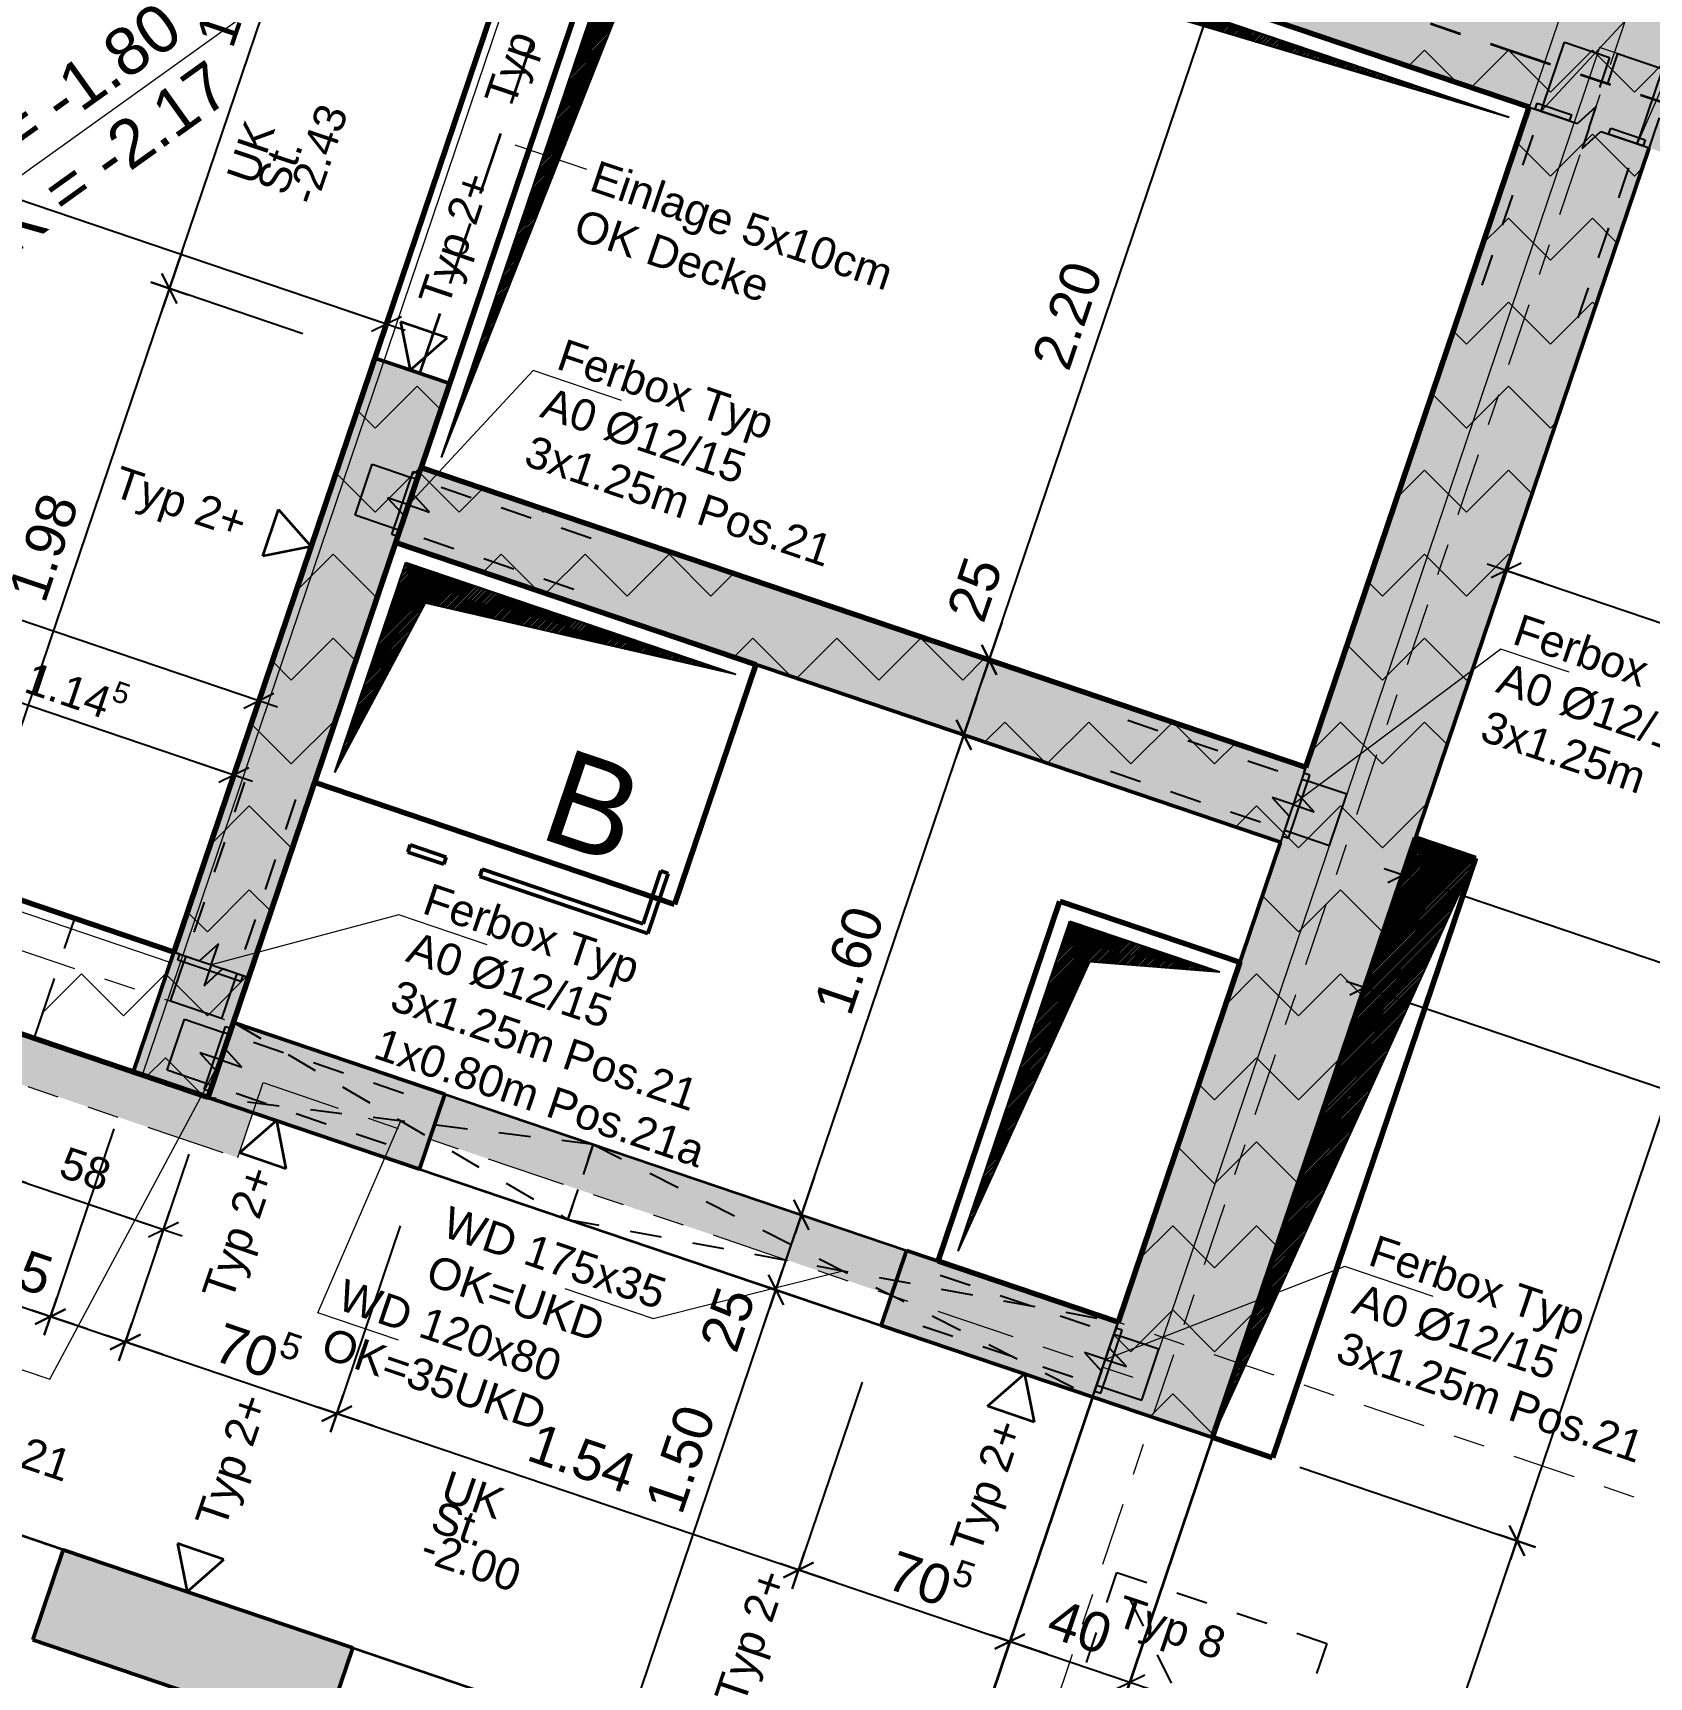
# Model space of a CAD drawing. Header units: metres. Extents: x 2661608 to 2661648.6, y 1209464.3 to 1209501.1.
# Drawn here: x 2661626.18 to 2661631.29, y 1209485.94 to 1209491.13 of the extents above; entities that cross this region are included whole.
import ezdxf

# ---------------------------------------------------------------- set-up
doc = ezdxf.new("R2010")
doc.units = ezdxf.units.M
doc.header["$PDMODE"] = 65
for name, pattern in [('AUSGEZOGEN', [0]), ('GETRENNT2_S6', [0.3, 0.2, -0.1]), ('PHANTOM2_S8', [0.3, 0.2, -0.05, 0, -0.05]), ('PUNKT2_S9', [0.4, 0.25, -0.05, 0, -0.05, 0, -0.05]), ('STRICHLINIE_S4', [0.1, 0.05, -0.05]), ('VERDECKT2_S2', [0.025, 0, -0.025])]:
    doc.linetypes.add(name, pattern=pattern)
for name, color, linetype, lineweight in [('TB_639', 7, 'AUSGEZOGEN', 25), ('TB_640', 7, 'AUSGEZOGEN', 25), ('TB_641', 7, 'AUSGEZOGEN', 25), ('TB_642', 7, 'AUSGEZOGEN', 25), ('TB_643', 7, 'AUSGEZOGEN', 25), ('TB_645', 7, 'AUSGEZOGEN', 25), ('TB_646', 7, 'AUSGEZOGEN', 25), ('TB_649', 7, 'AUSGEZOGEN', 25), ('TB_651', 7, 'AUSGEZOGEN', 25)]:
    doc.layers.add(name, color=color, linetype=linetype, lineweight=lineweight)
doc.styles.add('ARIAL', font='arial.ttf')
doc.styles.add('MtXpl_Arial', font='arial.ttf')
pattern_1 = [(45, (0, 0), (-0.007071067811865, 0.007071067811865), []), (45, (-0.003536, 0.003536), (-0.007071067811865, 0.007071067811865), [])]
pattern_2 = [(45, (-1e-16, 0.53033), (0, 0.265165042945), [0.1875, -0.1875]), (135, (-1e-16, 0.53033), (-0.265165042945, 0), [0.1875, -0.1875])]

# ---------------------------------------------------------------- blocks, each defined once
blk = doc.blocks.new('ALL_ML_STRICH')
at = {"color": 0, "linetype": 'ByBlock', "lineweight": -2}
for p, q in [((0, -0.5), (0, 0.5)), ((-1, 0), (0.5, 0)), ((-0.3, -0.3), (0.3, 0.3))]:
    blk.add_line(p, q, dxfattribs=at)

msp = doc.modelspace()

# ---------------------------------------------------------------- hatches: boundary and pattern name
at = {"layer": 'TB_639', "linetype": 'AUSGEZOGEN', "lineweight": 18, "transparency": 33554687}
msp.add_hatch(color=254, dxfattribs=at).paths.add_polyline_path([(2661620.6801, 1209494.3627), (2661627.8787, 1209491.9255), (2661627.7568, 1209491.5655), (2661627.9936, 1209491.4854), (2661628.1155, 1209491.8453), (2661630.9096, 1209490.8993), (2661630.9096, 1209490.8993), (2661631.2885, 1209490.771), (2661631.2885, 1209490.771), (2661634.1301, 1209489.8089), (2661634.2583, 1209490.1878), (2661620.8083, 1209494.7416)])
at = {"layer": 'TB_639', "linetype": 'AUSGEZOGEN', "lineweight": 35, "transparency": 33554687}
for points in [[(2661630.9096, 1209490.8993), (2661630.2041, 1209488.8155), (2661627.4099, 1209489.7615), (2661627.4997, 1209490.0267), (2661627.2629, 1209490.1069), (2661626.4997, 1209487.8526), (2661627.4042, 1209487.5463), (2661627.4844, 1209487.7831), (2661626.8167, 1209488.0092), (2661627.3298, 1209489.5247), (2661630.124, 1209488.5787), (2661629.6108, 1209487.0632), (2661628.9431, 1209487.2892), (2661628.8629, 1209487.0525), (2661629.9095, 1209486.6981), (2661630.0378, 1209487.077), (2661631.2885, 1209490.771)], [(2661626.1829, 1209486.0595), (2661627.097, 1209485.75), (2661627.1932, 1209486.0341), (2661626.2791, 1209486.3436)]]:
    msp.add_hatch(color=254, dxfattribs=at).paths.add_polyline_path(points)
at = {"layer": 'TB_640', "linetype": 'AUSGEZOGEN', "lineweight": 35, "transparency": 33554687}
for color, points in [(254, [(2661616.1958, 1209491.6579), (2661616.1477, 1209491.5159), (2661618.8282, 1209490.6083), (2661618.732, 1209490.3241), (2661626.8305, 1209487.5822), (2661626.9106, 1209487.819), (2661629.7048, 1209486.873), (2661631.1319, 1209491.0879), (2661644.8519, 1209486.4427), (2661644.9, 1209486.5848), (2661631.0379, 1209491.2781), (2661629.6108, 1209487.0632), (2661626.8167, 1209488.0092), (2661626.7365, 1209487.7724), (2661618.9222, 1209490.4181), (2661619.0184, 1209490.7023)]), (81, [(2661627.4837, 1209489.9793), (2661627.4997, 1209490.0267), (2661627.2629, 1209490.1069), (2661626.4997, 1209487.8526), (2661627.4042, 1209487.5463), (2661627.4203, 1209487.5937), (2661626.5631, 1209487.8839), (2661627.2943, 1209490.0435)]), (81, [(2661628.8629, 1209487.0525), (2661629.9095, 1209486.6981), (2661629.9256, 1209486.7454), (2661628.8789, 1209487.0998)]), (81, [(2661626.2791, 1209486.3436), (2661626.2631, 1209486.2963), (2661627.1771, 1209485.9868), (2661627.1932, 1209486.0341)])]:
    msp.add_hatch(color=color, dxfattribs=at).paths.add_polyline_path(points)
at = {"layer": 'TB_642', "linetype": 'AUSGEZOGEN', "lineweight": 25, "transparency": 33554687}
h = msp.add_hatch(dxfattribs=at)
h.set_pattern_fill('SCHRAFFUR_199', scale=0.05, style=0, pattern_type=2)
h.set_pattern_definition(pattern_1)
h.paths.add_polyline_path([(2661628.2094, 1209491.6551), (2661630.8463, 1209490.8679), (2661628.1468, 1209491.7819), (2661627.4733, 1209489.7928)], flags=0)
at = {"layer": 'TB_646', "linetype": 'AUSGEZOGEN', "lineweight": 18, "transparency": 33554687}
h = msp.add_hatch(dxfattribs=at)
h.set_pattern_fill('MUSTER', scale=0.1875, angle=45, style=0, pattern_type=2)
h.set_pattern_definition(pattern_2)
h.paths.add_polyline_path([(2661628.0069, 1209492.3043), (2661627.7568, 1209491.5655), (2661627.9936, 1209491.4854), (2661628.1155, 1209491.8453), (2661630.9096, 1209490.8993), (2661630.7878, 1209490.5393), (2661631.1667, 1209490.411), (2661631.4168, 1209491.1499)], flags=0)
h = msp.add_hatch(dxfattribs=at)
h.set_pattern_fill('MUSTER', scale=0.1875, angle=45, style=0, pattern_type=2)
h.set_pattern_definition(pattern_2)
h.paths.add_polyline_path([(2661630.2041, 1209488.8155), (2661627.4099, 1209489.7615), (2661627.4997, 1209490.0267), (2661627.2629, 1209490.1069), (2661626.628, 1209488.2315), (2661626.3154, 1209488.3373), (2661626.1871, 1209487.9584), (2661626.7365, 1209487.7724), (2661627.3298, 1209489.5247), (2661630.124, 1209488.5787), (2661629.5307, 1209486.8264), (2661629.9095, 1209486.6981), (2661631.1667, 1209490.411), (2661630.7878, 1209490.5393)], flags=0)
at = {"layer": 'TB_651', "linetype": 'AUSGEZOGEN', "lineweight": 25, "transparency": 33554687}
h = msp.add_hatch(dxfattribs=at)
h.set_pattern_fill('SCHRAFFUR_199', scale=0.05, style=0, pattern_type=2)
h.set_pattern_definition(pattern_1)
h.paths.add_polyline_path([(2661627.4237, 1209489.3345), (2661628.403, 1209489.1085), (2661627.3611, 1209489.4613), (2661627.1366, 1209488.7983)], flags=0)
h = msp.add_hatch(dxfattribs=at)
h.set_pattern_fill('SCHRAFFUR_199', scale=0.05, style=0, pattern_type=2)
h.set_pattern_definition(pattern_1)
h.paths.add_polyline_path([(2661629.9096, 1209486.6981), (2661630.7404, 1209488.5283), (2661630.5509, 1209488.5925)], flags=0)
h = msp.add_hatch(dxfattribs=at)
h.set_pattern_fill('SCHRAFFUR_199', scale=0.05, style=0, pattern_type=2)
h.set_pattern_definition(pattern_1)
h.paths.add_polyline_path([(2661629.5213, 1209488.202), (2661629.9323, 1209488.1685), (2661629.4587, 1209488.3288), (2661629.1059, 1209487.2869)], flags=0)

# ---------------------------------------------------------------- linework, layer by layer
at = {"layer": 'DEFPOINTS', "color": 7, "linetype": 'AUSGEZOGEN', "lineweight": 25, "transparency": 16777216}
for p in [(2661627.5458, 1209490.9423), (2661627.489, 1209490.7747), (2661630.8435, 1209490.7038), (2661630.8435, 1209490.7038), (2661631.2276, 1209490.591), (2661631.2276, 1209490.591), (2661626.6143, 1209490.3265), (2661627.3326, 1209490.3126), (2661630.6981, 1209490.2745), (2661627.2629, 1209490.1069), (2661627.2629, 1209490.1069), (2661628.7021, 1209489.324), (2661628.7021, 1209489.324), (2661629.2038, 1209489.1541), (2661626.9155, 1209489.0806), (2661628.6106, 1209489.091), (2661628.6106, 1209489.091), (2661629.1236, 1209488.9173), (2661630.5802, 1209488.6788), (2661630.5108, 1209488.474), (2661626.6977, 1209488.4375), (2661630.3906, 1209488.1188), (2661630.3553, 1209488.0147), (2661626.1871, 1209487.9584), (2661626.1871, 1209487.9584), (2661626.4997, 1209487.8526), (2661626.4997, 1209487.8526), (2661626.4997, 1209487.8526), (2661626.7365, 1209487.7724), (2661626.7365, 1209487.7724), (2661626.7365, 1209487.7724), (2661627.4042, 1209487.5463), (2661627.4042, 1209487.5463), (2661628.6105, 1209487.4019), (2661628.9431, 1209487.2892), (2661628.9431, 1209487.2892), (2661628.5303, 1209487.1651), (2661626.2382, 1209487.0804), (2661628.8629, 1209487.0525), (2661628.8629, 1209487.0525), (2661628.8629, 1209487.0525), (2661628.8629, 1209487.0525), (2661626.475, 1209487.0002), (2661627.1428, 1209486.7741), (2661629.9095, 1209486.6981), (2661629.9095, 1209486.6981), (2661629.385, 1209486.3962), (2661629.385, 1209486.3962), (2661630.8709, 1209486.3726), (2661628.6015, 1209486.2803), (2661629.7089, 1209486.1054), (2661629.2692, 1209486.0542)]:
    msp.add_point(p, dxfattribs=at)
at = {"layer": 'DEFPOINTS', "color": 5, "linetype": 'AUSGEZOGEN', "lineweight": 25, "transparency": 16777216}
for p in [(2661630.8366, 1209489.4362), (2661630.8072, 1209489.3494)]:
    msp.add_point(p, dxfattribs=at)
at = {"layer": 'TB_640', "color": 191, "linetype": 'AUSGEZOGEN', "lineweight": 13, "transparency": 33554687}
for p, q in [((2661631.0379, 1209491.2781), (2661629.6108, 1209487.0632)), ((2661631.1319, 1209491.0879), (2661629.7048, 1209486.873)), ((2661644.8519, 1209486.4427), (2661631.1319, 1209491.0879))]:
    msp.add_line(p, q, dxfattribs=at)
at = {"layer": 'TB_640', "color": 7, "linetype": 'PUNKT2_S9', "lineweight": 13, "transparency": 33554687}
for p, q in [((2661618.9222, 1209490.4181), (2661626.7365, 1209487.7724)), ((2661618.732, 1209490.3241), (2661626.8305, 1209487.5822)), ((2661626.7365, 1209487.7724), (2661626.8167, 1209488.0092)), ((2661626.8305, 1209487.5822), (2661626.9106, 1209487.819)), ((2661626.9106, 1209487.819), (2661629.7048, 1209486.873))]:
    msp.add_line(p, q, dxfattribs=at)
at = {"layer": 'TB_641', "color": 7, "linetype": 'AUSGEZOGEN', "lineweight": 18, "transparency": 33554687}
for p, q in [((2661627.9071, 1209491.9158), (2661626.5281, 1209487.843)), ((2661626.6167, 1209488.1983), (2661623.9173, 1209489.1123))]:
    msp.add_line(p, q, dxfattribs=at)
at = {"layer": 'TB_641', "color": 7, "linetype": 'AUSGEZOGEN', "lineweight": 50, "transparency": 33554687}
for p, q in [((2661628.1155, 1209491.8453), (2661630.9096, 1209490.8993)), ((2661630.9096, 1209490.8993), (2661630.2041, 1209488.8155)), ((2661630.0378, 1209487.077), (2661631.2885, 1209490.771)), ((2661627.2629, 1209490.1069), (2661626.628, 1209488.2315)), ((2661627.2629, 1209490.1069), (2661627.3292, 1209490.0844)), ((2661627.3292, 1209490.0844), (2661627.4997, 1209490.0267)), ((2661627.4099, 1209489.7615), (2661627.4997, 1209490.0267)), ((2661630.2041, 1209488.8155), (2661627.4099, 1209489.7615)), ((2661626.8167, 1209488.0092), (2661627.3298, 1209489.5247)), ((2661627.3298, 1209489.5247), (2661630.124, 1209488.5787)), ((2661630.124, 1209488.5787), (2661629.6108, 1209487.0632)), ((2661626.4997, 1209487.8526), (2661626.628, 1209488.2315)), ((2661626.4997, 1209487.8526), (2661626.628, 1209488.2315)), ((2661626.8167, 1209488.0092), (2661627.4844, 1209487.7831)), ((2661627.4042, 1209487.5463), (2661626.4997, 1209487.8526)), ((2661627.4844, 1209487.7831), (2661627.4042, 1209487.5463)), ((2661628.9431, 1209487.2892), (2661628.8629, 1209487.0525)), ((2661629.6108, 1209487.0632), (2661628.9431, 1209487.2892)), ((2661629.9095, 1209486.6981), (2661630.0378, 1209487.077)), ((2661628.8629, 1209487.0525), (2661629.9095, 1209486.6981)), ((2661629.2395, 1209486.925), (2661629.3153, 1209486.8993)), ((2661626.1829, 1209486.0595), (2661626.2791, 1209486.3436)), ((2661627.1932, 1209486.0341), (2661626.2791, 1209486.3436)), ((2661626.1829, 1209486.0595), (2661627.097, 1209485.75)), ((2661627.1932, 1209486.0341), (2661627.097, 1209485.75))]:
    msp.add_line(p, q, dxfattribs=at)
at = {"layer": 'TB_641', "color": 7, "linetype": 'AUSGEZOGEN', "lineweight": 35, "transparency": 33554687}
for p, q in [((2661627.7568, 1209491.5655), (2661627.2629, 1209490.1069)), ((2661627.9936, 1209491.4854), (2661627.4997, 1209490.0267)), ((2661627.4918, 1209490.1711), (2661627.3446, 1209490.221)), ((2661627.3446, 1209490.221), (2661627.3752, 1209490.0689)), ((2661627.3752, 1209490.0689), (2661627.4918, 1209490.1711)), ((2661626.9095, 1209489.4815), (2661626.9593, 1209489.6288)), ((2661626.9593, 1209489.6288), (2661627.0616, 1209489.5121)), ((2661627.0616, 1209489.5121), (2661626.9095, 1209489.4815)), ((2661627.4844, 1209487.7831), (2661628.9431, 1209487.2892)), ((2661626.8353, 1209487.5972), (2661626.952, 1209487.6994)), ((2661626.952, 1209487.6994), (2661626.9825, 1209487.5474)), ((2661626.9825, 1209487.5474), (2661626.8353, 1209487.5972)), ((2661627.4042, 1209487.5463), (2661628.8629, 1209487.0525)), ((2661629.1986, 1209486.7971), (2661629.3153, 1209486.8993)), ((2661629.3153, 1209486.8993), (2661629.3458, 1209486.7472)), ((2661629.5307, 1209486.8264), (2661629.0496, 1209485.4056)), ((2661629.3458, 1209486.7472), (2661629.1986, 1209486.7971)), ((2661626.2791, 1209486.3436), (2661625.3035, 1209486.6739)), ((2661629.9095, 1209486.6981), (2661629.4285, 1209485.2773)), ((2661626.7866, 1209486.3135), (2661626.6393, 1209486.3634)), ((2661626.6393, 1209486.3634), (2661626.6699, 1209486.2113)), ((2661626.6699, 1209486.2113), (2661626.7866, 1209486.3135)), ((2661627.1932, 1209486.0341), (2661628.1688, 1209485.7038))]:
    msp.add_line(p, q, dxfattribs=at)
at = {"layer": 'TB_641', "color": 7, "linetype": 'GETRENNT2_S6', "lineweight": 35, "transparency": 33554687}
msp.add_line((2661627.405, 1209490.0588), (2661627.8989, 1209491.5174), dxfattribs=at)
at = {"layer": 'TB_641', "color": 7, "linetype": 'AUSGEZOGEN', "lineweight": 25, "transparency": 33554687}
for p, q in [((2661630.9539, 1209490.9054), (2661631.0213, 1209491.1043)), ((2661631.0213, 1209491.1043), (2661631.1634, 1209491.0562)), ((2661631.1887, 1209491.0687), (2661631.1567, 1209490.974)), ((2661631.1887, 1209491.0687), (2661631.3308, 1209491.0206)), ((2661631.1634, 1209491.0562), (2661631.1313, 1209490.9615)), ((2661631.3308, 1209491.0206), (2661631.257, 1209490.8027)), ((2661630.9286, 1209490.8928), (2661630.935, 1209490.9118)), ((2661630.935, 1209490.9118), (2661631.0439, 1209490.8749)), ((2661630.9096, 1209490.8993), (2661631.0625, 1209490.8475)), ((2661631.0375, 1209490.856), (2661630.9286, 1209490.8928)), ((2661631.0375, 1209490.856), (2661631.0439, 1209490.8749)), ((2661631.1215, 1209490.9014), (2661631.0625, 1209490.8475)), ((2661631.0991, 1209490.8351), (2661631.1215, 1209490.9014)), ((2661631.0991, 1209490.8351), (2661631.0766, 1209490.7688)), ((2661631.0766, 1209490.7688), (2661631.1357, 1209490.8227)), ((2661631.1357, 1209490.8227), (2661631.2885, 1209490.771)), ((2661631.1607, 1209490.8143), (2661631.1671, 1209490.8332)), ((2661631.2696, 1209490.7774), (2661631.1607, 1209490.8143)), ((2661631.1671, 1209490.8332), (2661631.276, 1209490.7963)), ((2661631.276, 1209490.7963), (2661631.2696, 1209490.7774)), ((2661627.2005, 1209489.6107), (2661627.255, 1209489.7717)), ((2661627.255, 1209489.7717), (2661627.3782, 1209489.73)), ((2661627.3172, 1209489.5501), (2661627.3846, 1209489.749)), ((2661627.4035, 1209489.7425), (2661627.3298, 1209489.5247)), ((2661627.4099, 1209489.7615), (2661627.3822, 1209489.6797)), ((2661627.3846, 1209489.749), (2661627.4035, 1209489.7425)), ((2661627.4035, 1209489.7425), (2661627.4099, 1209489.7615)), ((2661627.3698, 1209489.6431), (2661627.3035, 1209489.6655)), ((2661627.3035, 1209489.6655), (2661627.3575, 1209489.6065)), ((2661627.4362, 1209489.6206), (2661627.3822, 1209489.6797)), ((2661627.3698, 1209489.6431), (2661627.4362, 1209489.6206)), ((2661627.3236, 1209489.569), (2661627.2005, 1209489.6107)), ((2661627.3575, 1209489.6065), (2661627.3298, 1209489.5247)), ((2661627.3362, 1209489.5436), (2661627.3172, 1209489.5501)), ((2661630.1977, 1209488.7965), (2661630.124, 1209488.5787)), ((2661630.1493, 1209488.5912), (2661630.2167, 1209488.7901)), ((2661630.2041, 1209488.8155), (2661630.1764, 1209488.7336)), ((2661630.1977, 1209488.7965), (2661630.2041, 1209488.8155)), ((2661630.2167, 1209488.7901), (2661630.1977, 1209488.7965)), ((2661630.2303, 1209488.6746), (2661630.1764, 1209488.7336)), ((2661630.3334, 1209488.7295), (2661630.2102, 1209488.7711)), ((2661630.2789, 1209488.5684), (2661630.3334, 1209488.7295)), ((2661630.164, 1209488.6971), (2661630.0977, 1209488.7195)), ((2661630.0977, 1209488.7195), (2661630.1517, 1209488.6605)), ((2661630.164, 1209488.6971), (2661630.2303, 1209488.6746)), ((2661630.1517, 1209488.6605), (2661630.124, 1209488.5787)), ((2661630.1304, 1209488.5976), (2661630.1493, 1209488.5912)), ((2661630.1557, 1209488.6101), (2661630.2789, 1209488.5684)), ((2661626.6469, 1209488.225), (2661626.628, 1209488.2315)), ((2661626.628, 1209488.2315), (2661626.7098, 1209488.2038)), ((2661626.6405, 1209488.2061), (2661626.6469, 1209488.225)), ((2661626.6469, 1209488.225), (2661626.8648, 1209488.1513)), ((2661626.7688, 1209488.2577), (2661626.7098, 1209488.2038)), ((2661626.7464, 1209488.1914), (2661626.7688, 1209488.2577)), ((2661626.6177, 1209488.0765), (2661626.6594, 1209488.1997)), ((2661626.8394, 1209488.1387), (2661626.6405, 1209488.2061)), ((2661626.7464, 1209488.1914), (2661626.7239, 1209488.1251)), ((2661626.7239, 1209488.1251), (2661626.783, 1209488.179)), ((2661626.783, 1209488.179), (2661626.8648, 1209488.1513)), ((2661626.8458, 1209488.1577), (2661626.8394, 1209488.1387)), ((2661626.8205, 1209488.1452), (2661626.7788, 1209488.022)), ((2661626.7788, 1209488.022), (2661626.6177, 1209488.0765)), ((2661626.6072, 1209487.8584), (2661626.6618, 1209488.0194)), ((2661626.6618, 1209488.0194), (2661626.7849, 1209487.9777)), ((2661626.8167, 1209488.0092), (2661626.789, 1209487.9274)), ((2661626.8102, 1209487.9903), (2661626.8167, 1209488.0092)), ((2661626.724, 1209487.7978), (2661626.7913, 1209487.9967)), ((2661626.8102, 1209487.9903), (2661626.7365, 1209487.7724)), ((2661626.7913, 1209487.9967), (2661626.8102, 1209487.9903)), ((2661626.7766, 1209487.8908), (2661626.7103, 1209487.9133)), ((2661626.7103, 1209487.9133), (2661626.7642, 1209487.8542)), ((2661626.8429, 1209487.8684), (2661626.789, 1209487.9274)), ((2661626.7304, 1209487.8167), (2661626.6072, 1209487.8584)), ((2661626.7642, 1209487.8542), (2661626.7365, 1209487.7724)), ((2661626.7766, 1209487.8908), (2661626.8429, 1209487.8684)), ((2661626.7429, 1209487.7913), (2661626.724, 1209487.7978)), ((2661629.6044, 1209487.0442), (2661629.5307, 1209486.8264)), ((2661629.556, 1209486.8389), (2661629.6234, 1209487.0378)), ((2661629.6108, 1209487.0632), (2661629.5832, 1209486.9814)), ((2661629.6044, 1209487.0442), (2661629.6108, 1209487.0632)), ((2661629.6234, 1209487.0378), (2661629.6044, 1209487.0442)), ((2661629.7401, 1209486.9772), (2661629.617, 1209487.0189)), ((2661629.5708, 1209486.9448), (2661629.5045, 1209486.9672)), ((2661629.5045, 1209486.9672), (2661629.5584, 1209486.9082)), ((2661629.6371, 1209486.9223), (2661629.5832, 1209486.9814)), ((2661629.6856, 1209486.8161), (2661629.7401, 1209486.9772)), ((2661629.5708, 1209486.9448), (2661629.6371, 1209486.9223)), ((2661629.5584, 1209486.9082), (2661629.5307, 1209486.8264)), ((2661629.5371, 1209486.8453), (2661629.556, 1209486.8389)), ((2661629.5624, 1209486.8578), (2661629.6856, 1209486.8161))]:
    msp.add_line(p, q, dxfattribs=at)
at = {"layer": 'TB_641', "color": 7, "linetype": 'STRICHLINIE_S4', "lineweight": 25, "transparency": 33554687}
for p, q in [((2661630.7615, 1209490.3371), (2661630.9475, 1209490.8864)), ((2661630.9475, 1209490.8864), (2661630.9539, 1209490.9054)), ((2661631.0646, 1209490.2344), (2661631.2506, 1209490.7838)), ((2661631.2506, 1209490.7838), (2661631.257, 1209490.8027)), ((2661627.3971, 1209489.7236), (2661627.3782, 1209489.73)), ((2661627.9465, 1209489.5376), (2661627.3971, 1209489.7236)), ((2661627.3426, 1209489.5626), (2661627.3236, 1209489.569)), ((2661627.892, 1209489.3766), (2661627.3426, 1209489.5626)), ((2661629.6419, 1209488.9636), (2661630.1913, 1209488.7776)), ((2661629.5874, 1209488.8025), (2661630.1368, 1209488.6165)), ((2661626.8519, 1209488.768), (2661626.6659, 1209488.2186)), ((2661630.1913, 1209488.7776), (2661630.2102, 1209488.7711)), ((2661627.0129, 1209488.7135), (2661626.8269, 1209488.1641)), ((2661630.1368, 1209488.6165), (2661630.1557, 1209488.6101)), ((2661626.6659, 1209488.2186), (2661626.6594, 1209488.1997)), ((2661626.8269, 1209488.1641), (2661626.8205, 1209488.1452)), ((2661626.8038, 1209487.9713), (2661626.7849, 1209487.9777)), ((2661627.3532, 1209487.7853), (2661626.8038, 1209487.9713)), ((2661626.7493, 1209487.8103), (2661626.7304, 1209487.8167)), ((2661627.2987, 1209487.6243), (2661626.7493, 1209487.8103)), ((2661629.0487, 1209487.2113), (2661629.598, 1209487.0253)), ((2661628.9941, 1209487.0503), (2661629.5435, 1209486.8643)), ((2661629.598, 1209487.0253), (2661629.617, 1209487.0189)), ((2661629.5435, 1209486.8643), (2661629.5624, 1209486.8578))]:
    msp.add_line(p, q, dxfattribs=at)
at = {"layer": 'TB_641', "color": 7, "linetype": 'AUSGEZOGEN', "lineweight": 25, "transparency": 33554687}
for points in [[(2661627.408, 1209489.7558), (2661627.408, 1209489.7558)], [(2661627.3298, 1209489.5247), (2661627.3298, 1209489.5247)], [(2661627.3362, 1209489.5436), (2661627.3362, 1209489.5436)], [(2661630.2022, 1209488.8098), (2661630.2022, 1209488.8098)], [(2661630.124, 1209488.5787), (2661630.124, 1209488.5787)], [(2661630.1304, 1209488.5976), (2661630.1304, 1209488.5976)], [(2661626.6336, 1209488.2295), (2661626.6336, 1209488.2295)], [(2661626.8458, 1209488.1577), (2661626.8458, 1209488.1577)], [(2661626.8648, 1209488.1513), (2661626.8648, 1209488.1513)], [(2661626.8147, 1209488.0035), (2661626.8147, 1209488.0035)], [(2661626.7365, 1209487.7724), (2661626.7365, 1209487.7724)], [(2661626.7429, 1209487.7913), (2661626.7429, 1209487.7913)], [(2661629.6089, 1209487.0575), (2661629.6089, 1209487.0575)], [(2661629.5307, 1209486.8264), (2661629.5307, 1209486.8264)], [(2661629.5371, 1209486.8453), (2661629.5371, 1209486.8453)]]:
    msp.add_lwpolyline(points, close=True, dxfattribs=at)
at = {"layer": 'TB_641', "color": 7, "linetype": 'AUSGEZOGEN', "lineweight": 50, "transparency": 33554687}
for points in [[(2661627.3298, 1209489.5247), (2661627.3298, 1209489.5247)], [(2661627.3298, 1209489.5247), (2661627.3298, 1209489.5247)], [(2661630.124, 1209488.5787), (2661630.124, 1209488.5787)], [(2661630.124, 1209488.5787), (2661630.124, 1209488.5787)], [(2661626.8648, 1209488.1513), (2661626.8648, 1209488.1513)], [(2661626.8648, 1209488.1513), (2661626.8648, 1209488.1513)], [(2661626.7365, 1209487.7724), (2661626.7365, 1209487.7724)], [(2661626.7365, 1209487.7724), (2661626.7365, 1209487.7724)], [(2661629.5307, 1209486.8264), (2661629.5307, 1209486.8264)], [(2661629.5307, 1209486.8264), (2661629.5307, 1209486.8264)]]:
    msp.add_lwpolyline(points, close=True, dxfattribs=at)
at = {"layer": 'TB_642', "color": 7, "linetype": 'AUSGEZOGEN', "lineweight": 70, "transparency": 33554687}
for p, q in [((2661627.8787, 1209491.9255), (2661626.628, 1209488.2315)), ((2661628.1155, 1209491.8453), (2661627.4099, 1209489.7615)), ((2661630.9096, 1209490.8993), (2661628.1155, 1209491.8453)), ((2661630.2041, 1209488.8155), (2661630.9096, 1209490.8993)), ((2661626.7365, 1209487.7724), (2661618.9222, 1209490.4181)), ((2661626.7365, 1209487.7724), (2661627.4099, 1209489.7615)), ((2661627.4099, 1209489.7615), (2661630.2041, 1209488.8155)), ((2661626.628, 1209488.2315), (2661623.6917, 1209489.2256))]:
    msp.add_line(p, q, dxfattribs=at)
at = {"layer": 'TB_642', "color": 7, "linetype": 'AUSGEZOGEN', "lineweight": 25, "transparency": 33554687}
for p, q in [((2661627.4733, 1209489.7928), (2661628.1468, 1209491.7819)), ((2661628.1468, 1209491.7819), (2661630.8463, 1209490.8679)), ((2661627.4733, 1209489.7928), (2661628.2094, 1209491.6551)), ((2661628.2094, 1209491.6551), (2661630.8463, 1209490.8679))]:
    msp.add_line(p, q, dxfattribs=at)
at = {"layer": 'TB_643', "color": 7, "linetype": 'PHANTOM2_S8', "lineweight": 35, "transparency": 33554687}
msp.add_line((2661615.1587, 1209496.3905), (2661647.1877, 1209485.5463), dxfattribs=at)
at = {"layer": 'TB_643', "color": 7, "linetype": 'PHANTOM2_S8', "lineweight": 18, "transparency": 33554687}
for p, q in [((2661623.9509, 1209469.7224), (2661632.8308, 1209495.9499)), ((2661613.8118, 1209492.4123), (2661645.8408, 1209481.5681))]:
    msp.add_line(p, q, dxfattribs=at)
at = {"layer": 'TB_645', "color": 7, "linetype": 'VERDECKT2_S2', "lineweight": 25, "transparency": 33554687}
for p, q in [((2661629.3826, 1209485.6096), (2661629.6071, 1209486.2726)), ((2661629.6071, 1209486.2726), (2661630.2702, 1209486.0481)), ((2661630.0457, 1209485.3851), (2661629.6071, 1209486.2726)), ((2661630.2702, 1209486.0481), (2661630.0457, 1209485.3851))]:
    msp.add_line(p, q, dxfattribs=at)
at = {"layer": 'TB_646', "color": 7, "linetype": 'GETRENNT2_S6', "lineweight": 25, "transparency": 33554687}
for p, q in [((2661628.1155, 1209491.8453), (2661630.9096, 1209490.8993)), ((2661631.4168, 1209491.1499), (2661629.9095, 1209486.6981)), ((2661630.2041, 1209488.8155), (2661630.9096, 1209490.8993)), ((2661626.628, 1209488.2315), (2661627.2629, 1209490.1069)), ((2661627.2629, 1209490.1069), (2661627.4997, 1209490.0267)), ((2661627.4997, 1209490.0267), (2661627.4099, 1209489.7615)), ((2661627.4099, 1209489.7615), (2661630.2041, 1209488.8155)), ((2661627.3298, 1209489.5247), (2661626.7365, 1209487.7724)), ((2661630.124, 1209488.5787), (2661627.3298, 1209489.5247)), ((2661629.5307, 1209486.8264), (2661630.124, 1209488.5787)), ((2661626.1871, 1209487.9584), (2661626.3154, 1209488.3373)), ((2661626.3154, 1209488.3373), (2661626.628, 1209488.2315)), ((2661626.7365, 1209487.7724), (2661626.1871, 1209487.9584)), ((2661629.9095, 1209486.6981), (2661629.5307, 1209486.8264))]:
    msp.add_line(p, q, dxfattribs=at)
at = {"layer": 'TB_649', "color": 7, "linetype": 'AUSGEZOGEN', "lineweight": 18, "transparency": 33554687}
for p, q in [((2661623.5729, 1209488.8435), (2661627.8787, 1209491.9255)), ((2661631.6065, 1209491.5968), (2661630.9475, 1209490.8864)), ((2661631.6065, 1209491.5968), (2661631.2506, 1209490.7838)), ((2661627.9327, 1209490.703), (2661627.7068, 1209490.7794)), ((2661627.763, 1209490.0677), (2661627.3698, 1209489.6431)), ((2661628.0419, 1209489.9733), (2661627.763, 1209490.0677)), ((2661630.8205, 1209489.1878), (2661630.164, 1209488.6971)), ((2661631.0357, 1209489.115), (2661630.8205, 1209489.1878)), ((2661627.3391, 1209488.3486), (2661626.7464, 1209488.1914)), ((2661627.6181, 1209488.2542), (2661627.3391, 1209488.3486)), ((2661626.2366, 1209486.8824), (2661626.7766, 1209487.8908)), ((2661630.327, 1209487.2382), (2661629.5708, 1209486.9448)), ((2661630.6059, 1209487.1437), (2661630.327, 1209487.2382)), ((2661625.8621, 1209487.0092), (2661626.2366, 1209486.8824))]:
    msp.add_line(p, q, dxfattribs=at)
at = {"layer": 'TB_649', "color": 7, "linetype": 'AUSGEZOGEN', "lineweight": -2, "transparency": 16777216}
for p, q in [((2661626.6143, 1209490.3265), (2661627.1081, 1209491.7852)), ((2661624.2781, 1209491.2383), (2661627.2997, 1209490.2153)), ((2661629.2038, 1209489.1541), (2661629.9093, 1209491.2379)), ((2661630.8709, 1209486.3726), (2661632.2499, 1209490.4455)), ((2661625.9793, 1209488.4511), (2661626.6143, 1209490.3265)), ((2661627.0361, 1209490.1837), (2661626.6143, 1209490.3265)), ((2661627.0361, 1209490.1837), (2661626.6143, 1209490.3265)), ((2661627.2997, 1209490.2153), (2661627.2997, 1209490.2153)), ((2661623.9605, 1209490.0195), (2661626.8968, 1209489.0253)), ((2661625.7329, 1209489.1582), (2661626.8174, 1209488.791)), ((2661629.1236, 1209488.9173), (2661629.2038, 1209489.1541)), ((2661629.2038, 1209489.1541), (2661629.2038, 1209489.1541)), ((2661629.2038, 1209489.1541), (2661629.2038, 1209489.1541)), ((2661626.8968, 1209489.0253), (2661626.8968, 1209489.0253)), ((2661628.6105, 1209487.4019), (2661629.1236, 1209488.9173)), ((2661629.1236, 1209488.9173), (2661629.1236, 1209488.9173)), ((2661629.1236, 1209488.9173), (2661629.1236, 1209488.9173)), ((2661626.8174, 1209488.791), (2661626.8174, 1209488.791)), ((2661630.5108, 1209488.474), (2661630.5108, 1209488.474)), ((2661630.5108, 1209488.474), (2661640.5305, 1209485.0816)), ((2661630.3906, 1209488.1188), (2661630.3906, 1209488.1188)), ((2661630.3906, 1209488.1188), (2661636.1368, 1209486.1733)), ((2661623.3114, 1209488.0713), (2661626.2382, 1209487.0804)), ((2661626.4389, 1209487.6729), (2661626.2382, 1209487.0804)), ((2661626.4389, 1209487.6729), (2661626.2382, 1209487.0804)), ((2661626.6757, 1209487.5928), (2661626.475, 1209487.0002)), ((2661626.6757, 1209487.5928), (2661626.475, 1209487.0002)), ((2661626.0459, 1209487.5414), (2661626.5953, 1209487.3554)), ((2661627.7092, 1209487.4431), (2661628.5303, 1209487.1651)), ((2661627.7092, 1209487.4431), (2661628.5303, 1209487.1651)), ((2661628.5303, 1209487.1651), (2661628.6105, 1209487.4019)), ((2661628.6105, 1209487.4019), (2661628.6105, 1209487.4019)), ((2661628.6105, 1209487.4019), (2661628.6105, 1209487.4019)), ((2661626.5953, 1209487.3554), (2661626.5953, 1209487.3554)), ((2661627.3434, 1209487.3667), (2661627.1428, 1209486.7741)), ((2661627.3434, 1209487.3667), (2661627.1428, 1209486.7741)), ((2661628.0493, 1209485.7443), (2661628.5303, 1209487.1651)), ((2661626.2382, 1209487.0804), (2661626.475, 1209487.0002)), ((2661626.475, 1209487.0002), (2661627.1428, 1209486.7741)), ((2661628.8021, 1209486.8728), (2661628.6015, 1209486.2803)), ((2661628.8021, 1209486.8728), (2661628.6015, 1209486.2803)), ((2661627.1428, 1209486.7741), (2661628.6015, 1209486.2803)), ((2661630.1855, 1209486.6047), (2661630.8709, 1209486.3726)), ((2661630.1855, 1209486.6047), (2661630.8709, 1209486.3726)), ((2661630.3899, 1209484.9518), (2661630.8709, 1209486.3726)), ((2661628.6015, 1209486.2803), (2661629.2692, 1209486.0542)), ((2661629.2692, 1209486.0542), (2661629.2692, 1209486.0542)), ((2661629.2692, 1209486.0542), (2661629.2692, 1209486.0542)), ((2661629.2692, 1209486.0542), (2661629.6481, 1209485.9259))]:
    msp.add_line(p, q, dxfattribs=at)
at = {"layer": 'TB_649', "color": 5, "linetype": 'AUSGEZOGEN', "lineweight": -2, "transparency": 16777216}
for q in [(2661630.8366, 1209489.4362), (2661636.5355, 1209487.5067)]:
    msp.add_line((2661630.8366, 1209489.4362), q, dxfattribs=at)
at = {"layer": 'TB_649', "color": 7, "linetype": 'AUSGEZOGEN', "lineweight": 50, "transparency": 33554687}
for p, q in [((2661627.3752, 1209488.5697), (2661627.3675, 1209488.5469)), ((2661627.4812, 1209488.5085), (2661627.3675, 1209488.5469)), ((2661627.4889, 1209488.5312), (2661627.3752, 1209488.5697)), ((2661627.4812, 1209488.5085), (2661627.4889, 1209488.5312)), ((2661627.6026, 1209488.4927), (2661627.5949, 1209488.47)), ((2661628.1253, 1209488.2904), (2661627.5949, 1209488.47)), ((2661628.1103, 1209488.3208), (2661627.6026, 1209488.4927)), ((2661628.1667, 1209488.4875), (2661628.1103, 1209488.3208)), ((2661628.1894, 1209488.4798), (2661628.1253, 1209488.2904)), ((2661628.1894, 1209488.4798), (2661628.1667, 1209488.4875))]:
    msp.add_line(p, q, dxfattribs=at)
at = {"layer": 'TB_651', "color": 7, "linetype": 'AUSGEZOGEN', "lineweight": 70, "transparency": 33554687}
for p, q in [((2661627.0732, 1209488.7669), (2661627.3298, 1209489.5247)), ((2661627.3298, 1209489.5247), (2661628.4664, 1209489.1399)), ((2661628.4664, 1209489.1399), (2661628.2098, 1209488.3821)), ((2661628.2098, 1209488.3821), (2661627.0732, 1209488.7669)), ((2661629.9096, 1209486.6981), (2661630.5509, 1209488.5925)), ((2661630.5509, 1209488.5925), (2661630.7404, 1209488.5283)), ((2661630.7404, 1209488.5283), (2661630.099, 1209486.6339)), ((2661629.0425, 1209487.2556), (2661629.4274, 1209488.3922)), ((2661629.4274, 1209488.3922), (2661629.9957, 1209488.1998)), ((2661629.9957, 1209488.1998), (2661629.6109, 1209487.0632)), ((2661629.6109, 1209487.0632), (2661629.0425, 1209487.2556)), ((2661630.099, 1209486.6339), (2661629.9096, 1209486.6981))]:
    msp.add_line(p, q, dxfattribs=at)
at = {"layer": 'TB_651', "color": 7, "linetype": 'AUSGEZOGEN', "lineweight": 25, "transparency": 33554687}
for p, q in [((2661627.1366, 1209488.7983), (2661627.3611, 1209489.4613)), ((2661627.3611, 1209489.4613), (2661628.403, 1209489.1085)), ((2661627.1366, 1209488.7983), (2661627.4237, 1209489.3345)), ((2661627.4237, 1209489.3345), (2661628.403, 1209489.1085)), ((2661629.9095, 1209486.6981), (2661630.7404, 1209488.5283)), ((2661629.1059, 1209487.2869), (2661629.4587, 1209488.3288)), ((2661629.4587, 1209488.3288), (2661629.9323, 1209488.1685)), ((2661629.1059, 1209487.2869), (2661629.5213, 1209488.202)), ((2661629.5213, 1209488.202), (2661629.9323, 1209488.1685))]:
    msp.add_line(p, q, dxfattribs=at)
at = {"layer": 'TB_651', "color": 7, "linetype": 'STRICHLINIE_S4', "lineweight": 25, "transparency": 33554687}
for p, q in [((2661626.8167, 1209488.0092), (2661626.7365, 1209487.7724)), ((2661626.8167, 1209488.0092), (2661627.8729, 1209487.387)), ((2661627.9531, 1209487.6238), (2661626.7365, 1209487.7724)), ((2661627.8729, 1209487.387), (2661627.9531, 1209487.6238)), ((2661627.9531, 1209487.6238), (2661627.8729, 1209487.387)), ((2661627.9531, 1209487.6238), (2661629.5307, 1209486.8264)), ((2661627.8729, 1209487.387), (2661629.6108, 1209487.0632)), ((2661629.5307, 1209486.8264), (2661629.6108, 1209487.0632))]:
    msp.add_line(p, q, dxfattribs=at)
at = {"layer": 'TB_651', "color": 7, "linetype": 'AUSGEZOGEN', "lineweight": 18, "transparency": 33554687}
for p, q in [((2661627.0826, 1209487.0927), (2661627.3448, 1209487.6981)), ((2661628.1428, 1209487.0744), (2661628.7419, 1209487.2251)), ((2661627.8637, 1209487.1688), (2661628.1428, 1209487.0744)), ((2661627.3377, 1209487.0063), (2661627.0826, 1209487.0927))]:
    msp.add_line(p, q, dxfattribs=at)

# ---------------------------------------------------------------- block references
at = {"layer": 'TB_649', "color": 7, "linetype": 'AUSGEZOGEN', "lineweight": 25, "transparency": 16777216, "xscale": 0.125, "yscale": 0.125, "zscale": 0.125}
for p, rotation in [((2661629.9093, 1209491.2379), 71.29524324579577), ((2661626.6143, 1209490.3265), 251.2952432447182), ((2661626.6143, 1209490.3265), 71.29524324471815), ((2661627.2997, 1209490.2153), 341.2952432437346), ((2661629.2038, 1209489.1541), 251.2952432457958), ((2661629.2038, 1209489.1541), 71.29524324579577), ((2661626.8968, 1209489.0253), 341.2952432271627), ((2661629.1236, 1209488.9173), 251.2952432457958), ((2661629.1236, 1209488.9173), 71.29524324579577), ((2661626.8174, 1209488.791), 341.2952432383847), ((2661630.5108, 1209488.474), 161.2952432343719), ((2661630.3906, 1209488.1188), 161.295243233439), ((2661626.0459, 1209487.5414), 161.2952432321875), ((2661628.6105, 1209487.4019), 251.2952432457958), ((2661626.5953, 1209487.3554), 341.2952432321875), ((2661628.6105, 1209487.4019), 71.29524324579577), ((2661628.5303, 1209487.1651), 251.2952432457958), ((2661628.5303, 1209487.1651), 71.29524324579577), ((2661626.2382, 1209487.0804), 341.2952432375796), ((2661626.2382, 1209487.0804), 161.2952432375796), ((2661626.475, 1209487.0002), 341.2952432375796), ((2661626.475, 1209487.0002), 161.2952432375796), ((2661627.1428, 1209486.7741), 341.2952432375796), ((2661627.1428, 1209486.7741), 161.2952432375796), ((2661630.8709, 1209486.3726), 251.2952432401716), ((2661630.8709, 1209486.3726), 71.29524324017162), ((2661628.6015, 1209486.2803), 341.2952432375796), ((2661628.6015, 1209486.2803), 161.2952432375796), ((2661629.2692, 1209486.0542), 341.2952432375796), ((2661629.2692, 1209486.0542), 161.2952432375796), ((2661629.6481, 1209485.9259), 341.2952432375796)]:
    msp.add_blockref('ALL_ML_STRICH', p, dxfattribs=dict(at, rotation=rotation))
at = {"layer": 'TB_649', "color": 5, "linetype": 'AUSGEZOGEN', "lineweight": 25, "transparency": 16777216, "xscale": 0.125, "yscale": 0.125, "zscale": 0.125, "rotation": 161.2952432342675}
msp.add_blockref('ALL_ML_STRICH', (2661630.8366, 1209489.4362), dxfattribs=at)

# ---------------------------------------------------------------- texts
at = {"layer": 'TB_641', "color": 7, "style": 'MtXpl_Arial'}
for s, rotation, p in [('Typ', 71.2952, (2661627.7026, 1209490.8967)), ('Einlage', -18.7048, (2661627.9361, 1209490.6382)), ('2+', 71.2952, (2661627.581, 1209490.521)), ('OK', -18.7048, (2661627.8846, 1209490.486)), ('5x10cm', -18.7048, (2661628.4143, 1209490.4763)), ('Typ', 71.2952, (2661627.4939, 1209490.2637)), ('Decke', -18.7048, (2661628.1125, 1209490.4089)), ('Typ', -18.7048, (2661626.429, 1209489.6735)), ('2+', -18.7048, (2661626.6863, 1209489.5864)), ('2+', 71.2952, (2661626.8973, 1209487.3821)), ('Typ', 71.2952, (2661626.8102, 1209487.1247)), ('2+', 71.2952, (2661626.8758, 1209486.6634)), ('2+', 71.2952, (2661629.2606, 1209486.5819)), ('Typ', 71.2952, (2661626.7886, 1209486.4061)), ('Typ', 71.2952, (2661629.1735, 1209486.3246)), ('2+', 71.2952, (2661628.5161, 1209486.1081)), ('Typ', 71.2952, (2661628.429, 1209485.8507))]:
    msp.add_text(s, height=0.1, rotation=rotation, dxfattribs=at).set_placement(p)
at = {"layer": 'TB_645', "color": 7, "style": 'MtXpl_Arial'}
for s, p in [('Typ', (2661629.5973, 1209486.1073)), ('8', (2661629.8546, 1209486.0202))]:
    msp.add_text(s, height=0.1, rotation=-18.7047, dxfattribs=at).set_placement(p)
at = {"layer": 'TB_649', "color": 7, "style": 'MtXpl_Arial'}
for s, height, rotation, p in [('-1.80', 0.15, 35.5952, (2661626.2776, 1209490.8401)), ('-2.17', 0.15, 35.5952, (2661626.4319, 1209490.6542)), ('=', 0.15, 35.5952, (2661626.1308, 1209490.735)), ('=', 0.15, 35.5952, (2661626.2851, 1209490.5491)), ('UK', 0.15, 35.5952, (2661626.001, 1209490.3458)), ('Ferbox', 0.1, -18.7048, (2661627.8321, 1209490.0748)), ('A0', 0.1, -18.7048, (2661627.7806, 1209489.9226)), ('Typ', 0.1, -18.7048, (2661628.2807, 1209489.923)), ('Ø12/15', 0.1, -18.7048, (2661627.9792, 1209489.8554)), ('3x1.25m', 0.1, -18.7048, (2661627.7291, 1209489.7705)), ('Pos.21', 0.1, -18.7048, (2661628.2734, 1209489.5862)), ('Ferbox', 0.1, -18.7048, (2661630.8519, 1209489.2062)), ('A0', 0.1, -18.7048, (2661630.8003, 1209489.054)), ('Ø12/15', 0.1, -18.7048, (2661630.9989, 1209488.9868)), ('3x1.25m', 0.1, -18.7048, (2661630.7488, 1209488.9018)), ('Ferbox', 0.1, -18.7048, (2661627.4083, 1209488.3557)), ('A0', 0.1, -18.7048, (2661627.3568, 1209488.2036)), ('Typ', 0.1, -18.7048, (2661627.8569, 1209488.2039)), ('Ø12/15', 0.1, -18.7048, (2661627.5554, 1209488.1363)), ('3x1.25m', 0.1, -18.7048, (2661627.3053, 1209488.0514)), ('1x0.80m', 0.1, -18.7048, (2661627.2537, 1209487.8992)), ('Pos.21', 0.1, -18.7048, (2661627.8495, 1209487.8671)), ('Pos.21a', 0.1, -18.7048, (2661627.798, 1209487.7149)), ('Ferbox', 0.1, -18.7048, (2661630.3962, 1209487.2453)), ('A0', 0.1, -18.7048, (2661630.3446, 1209487.0931)), ('Typ', 0.1, -18.7048, (2661630.8447, 1209487.0934)), ('Ø12/15', 0.1, -18.7048, (2661630.5432, 1209487.0258)), ('3x1.25m', 0.1, -18.7048, (2661630.2931, 1209486.9409)), ('Pos.21', 0.1, -18.7048, (2661630.8374, 1209486.7566)), ('Pos.21', 0.1, -18.7048, (2661625.8703, 1209486.6971))]:
    msp.add_text(s, height=height, rotation=rotation, dxfattribs=at).set_placement(p)
at = {"layer": 'TB_649', "color": 7, "style": 'MtXpl_Arial', "width": 0.99}
msp.add_text('B', height=0.3, rotation=-18.7048, dxfattribs=at).set_placement((2661627.7737, 1209488.5951))
at = {"layer": 'TB_649', "color": 7, "linetype": 'AUSGEZOGEN', "lineweight": 25, "transparency": 16777216, "attachment_point": 5, "style": 'ARIAL'}
for s, insert, char_height, width, rotation in [('\\A1;{\\A1;{1.54\\H0.082500;\\S^ ;}}', (2661626.8095, 1209491.2605), 0.125, 0.5, 71.2952), ('\\A1;{\\A1;{2.20\\H0.082500;\\S^ ;}}', (2661629.4509, 1209490.2416), 0.125, 0.5, 71.2952), ('\\A1;{\\A1;{1.98\\H0.082500;\\S^ ;}}', (2661626.2165, 1209489.5092), 0.125, 0.5, 71.2952), ('\\A1;{\\A1;{25\\H0.082500;\\S^ ;}}', (2661629.1582, 1209489.377), 0.125, 0.5, 71.2952), ('\\A1;{\\A1;{1.14\\H0.066000;\\S5^ ;}}', (2661626.3237, 1209489.0637), 0.1, 0.5, 341.2952), ('\\A1;{\\A1;{1.60\\H0.082500;\\S^ ;}}', (2661628.7614, 1209488.2051), 0.125, 0.5, 71.2952), ('\\A1;{\\A1;{58\\H0.066000;\\S^ ;}}', (2661626.3489, 1209487.5462), 0.1, 0.4, 341.2952), ('\\A1;{\\A1;{25\\H0.082500;\\S^ ;}}', (2661626.145, 1209487.233), 0.125, 0.5, 341.2952), ('\\A1;{\\A1;{25\\H0.082500;\\S^ ;}}', (2661628.3777, 1209487.0718), 0.125, 0.5, 71.2952), ('\\A1;{\\A1;{70\\H0.082500;\\S5^ ;}}', (2661626.8938, 1209486.9795), 0.125, 0.5, 341.2952), ('\\A1;{\\A1;{1.50\\H0.082500;\\S^ ;}}', (2661628.2283, 1209486.6304), 0.125, 0.5, 71.2952), ('\\A1;{\\A1;{1.54\\H0.082500;\\S^ ;}}', (2661627.9177, 1209486.6328), 0.125, 0.5, 341.2952), ('\\A1;{\\A1;{70\\H0.082500;\\S5^ ;}}', (2661629.0203, 1209486.2595), 0.125, 0.5, 341.2952), ('\\A1;{\\A1;{40\\H0.082500;\\S^ ;}}', (2661629.4903, 1209486.1004), 0.125, 0.5, 341.2952)]:
    msp.add_mtext(s, dxfattribs=dict(at, insert=insert, char_height=char_height, width=width, rotation=rotation))
at = {"layer": 'TB_649', "color": 7, "linetype": 'AUSGEZOGEN', "lineweight": 25, "transparency": 16777216, "char_height": 0.1, "width": 0.005, "attachment_point": 1, "line_spacing_factor": 0.60241, "style": 'ARIAL'}
for s, insert, rotation in [('UK St. -2.43', (2661626.7926, 1209490.6807), 71.2952), ('UK St. -2.00', (2661627.4973, 1209486.5959), 341.2952)]:
    msp.add_mtext(s, dxfattribs=dict(at, insert=insert, rotation=rotation))
at = {"layer": 'TB_651', "color": 7, "style": 'MtXpl_Arial'}
for s, p in [('WD', (2661627.4697, 1209487.3361)), ('175x35', (2661627.7269, 1209487.249)), ('OK=UKD', (2661627.4182, 1209487.1839)), ('WD', (2661627.1385, 1209487.106)), ('120x80', (2661627.3957, 1209487.0189)), ('OK=35UKD', (2661627.0869, 1209486.9538))]:
    msp.add_text(s, height=0.1, rotation=-18.7048, dxfattribs=at).set_placement(p)

doc.saveas('drawing.dxf')
